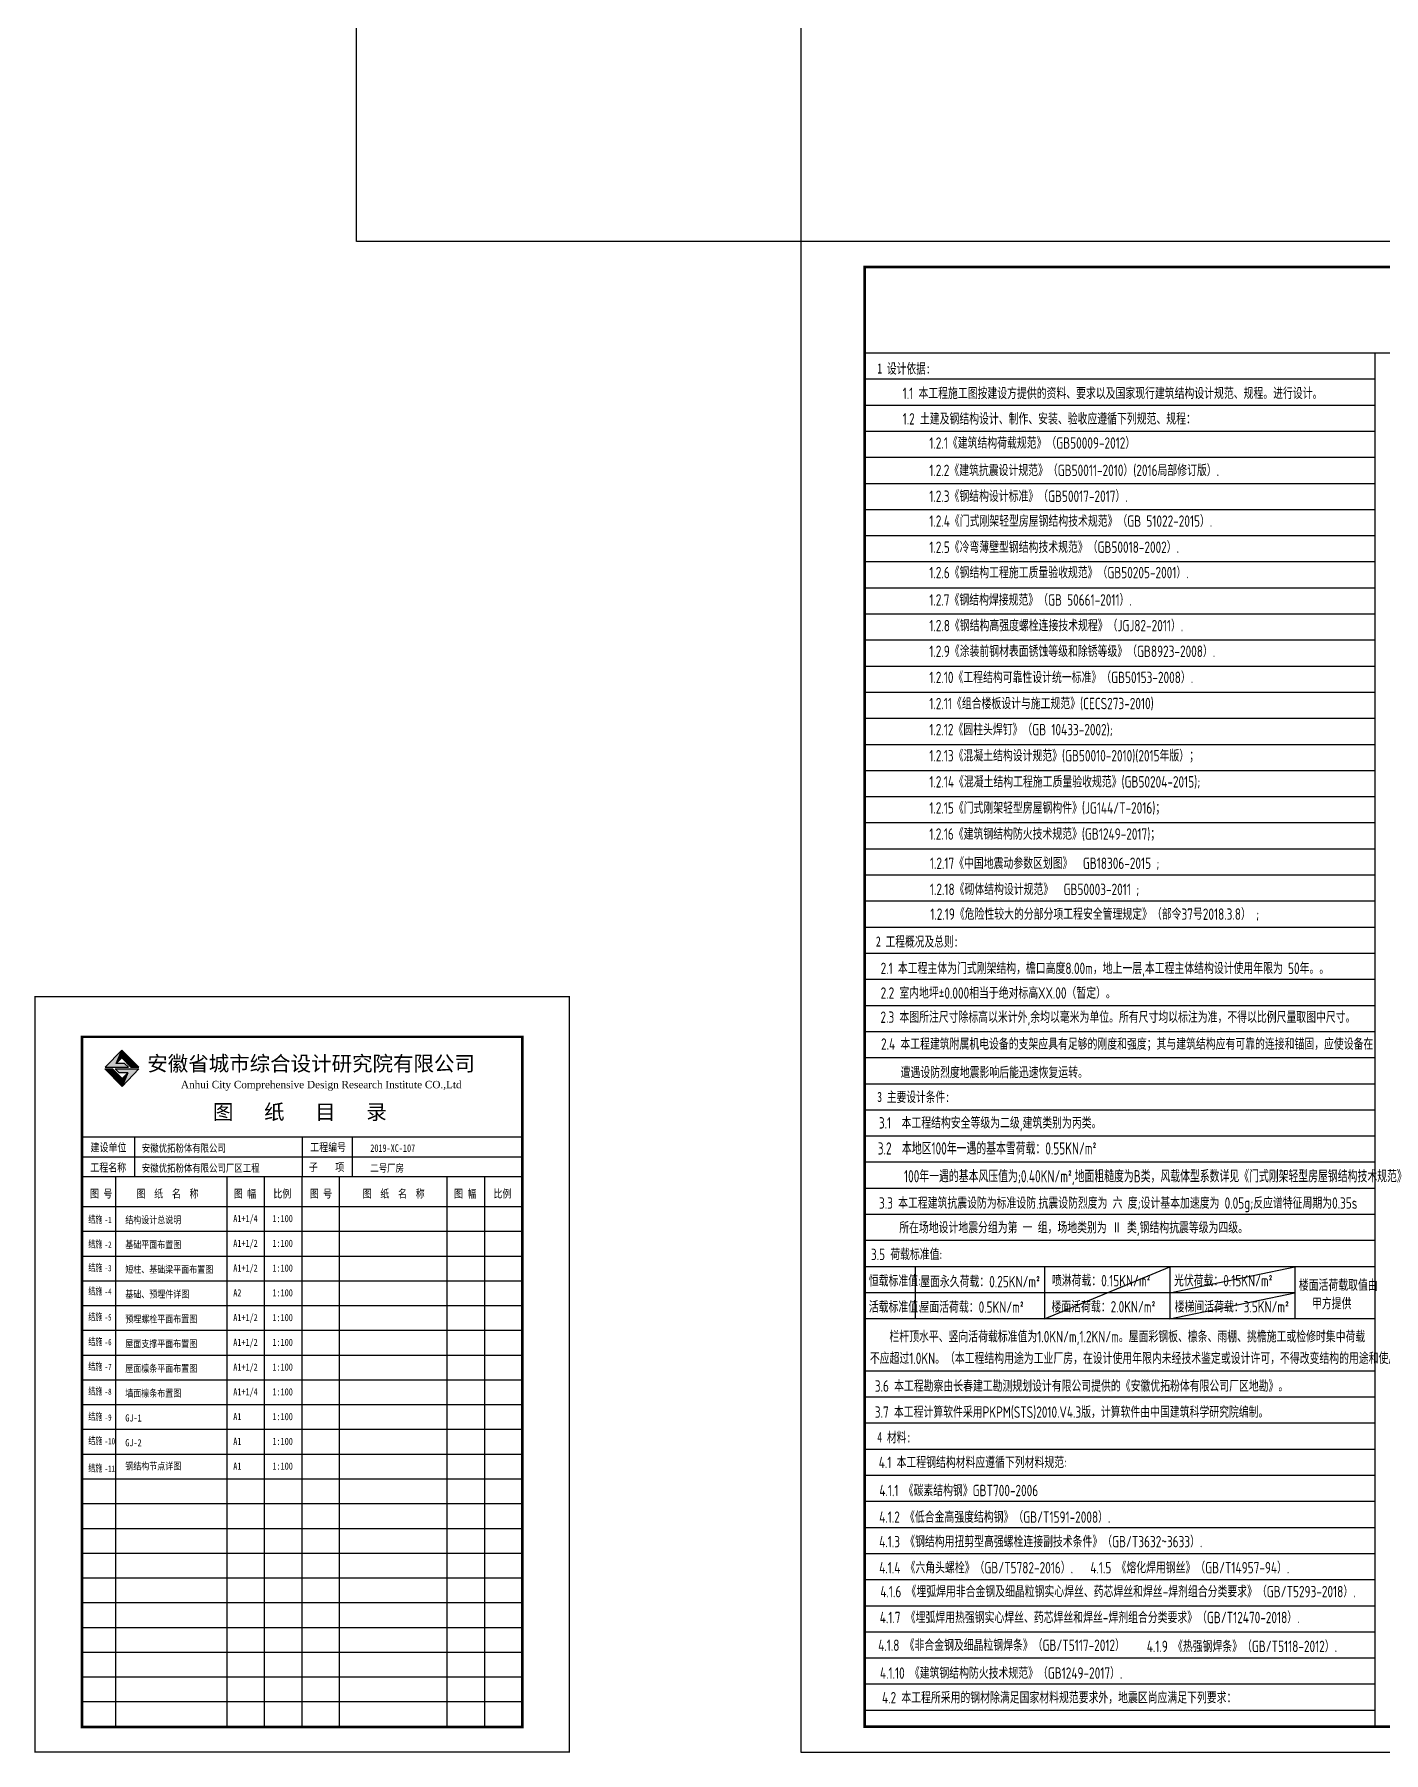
# Model space of a CAD drawing. Extents: x -17471 to 313636, y -71590 to 757901.
# Drawn here: x 157401 to 210439, y -25 to 67546 of the extents above; entities that cross this region are included whole.
import ezdxf

# ---------------------------------------------------------------- set-up
doc = ezdxf.new("R2010")
doc.units = 0
doc.header["$LTSCALE"] = 1000
doc.header["$MEASUREMENT"] = 0
for name, color, linetype in [('A_DE_DETAIL_3', 144, 'Continuous'), ('F辅助线', 40, 'Continuous'), ('layer 1', 7, 'Continuous'), ('PUB_TEXT', 7, 'Continuous'), ('PUB_TITLE', 4, 'Continuous'), ('T图框', 7, 'Continuous')]:
    doc.layers.add(name, color=color, linetype=linetype)
doc.layers.add('W文字', color=7, linetype='Continuous', lineweight=13)
doc.styles.add('-宋体', font='', dxfattribs={"width": 0.8})
doc.styles.add('_HZDX', font='', dxfattribs={"width": 0.8})
doc.styles.add('_SIMPLEX9', font='', dxfattribs={"width": 0.675})
doc.styles.add('GHF', font='times.ttf')
doc.styles.add('宋体', font='')
doc.styles.add('探索者', font='tssdeng.shx', dxfattribs={"width": 0.7, "bigfont": 'tssdchn.shx'})
doc.styles.add('黑体', font='simhei.ttf', dxfattribs={"width": 0.6, "height": 4.3})
doc.styles.get('-宋体').set_extended_font_data('SimSun')
doc.styles.get('_HZDX').set_extended_font_data('SimSun')
doc.styles.get('_SIMPLEX9').set_extended_font_data('SimSun')
doc.styles.get('宋体').set_extended_font_data('SimSun')
pattern_1 = [(0, (-2019117.7415, 904279.442), (3.75, 7.5), [0, -7.5])]

msp = doc.modelspace()

# ---------------------------------------------------------------- hatches: boundary and pattern name
msp.add_hatch(color=1).paths.add_polyline_path([(160611.4, 27074.7), (160839.1, 27602.8), (160182.7, 26928.2), (161096.6, 26928.2), (160945, 27074.7)])
at = {"layer": 'A_DE_DETAIL_3'}
for color, points in [(41, [(161197.7, 26925.4), (161507.1, 26925.4), (160839.1, 27602.8)]), (41, [(160478.7, 26860.3), (160175.2, 26860.3), (160848, 26176.9)]), (1, [(160583.3, 26862.3), (160732.5, 26705.7), (161070.6, 26705.7), (160848, 26176.9), (161507.6, 26862.3)])]:
    msp.add_hatch(color=color, dxfattribs=at).paths.add_polyline_path(points)
at = {"layer": 'PUB_TEXT'}
h = msp.add_hatch(dxfattribs=at)
h.set_pattern_fill('松散材料', color=256, scale=4, style=0)
h.set_pattern_definition(pattern_1)
h.paths.add_polyline_path([(160839.1, 27292.2), (160839.1, 27602.8), (160611.4, 27074.7)])
h = msp.add_hatch(dxfattribs=at)
h.set_pattern_fill('松散材料', color=256, scale=4, style=0)
h.set_pattern_definition(pattern_1)
h.paths.add_polyline_path([(161197.7, 26925.4), (160839.1, 27602.8), (160839.1, 27292.2)])
h = msp.add_hatch(dxfattribs=at)
h.set_pattern_fill('松散材料', color=256, scale=4, style=0)
h.set_pattern_definition(pattern_1)
h.paths.add_polyline_path([(160478.7, 26860.3), (160848, 26176.9), (160848, 26491.9)])
h.paths.add_polyline_path([(160848, 26176.9), (161070.6, 26705.7), (160848, 26491.9)])

# ---------------------------------------------------------------- linework, layer by layer
for p, q in [((160611.4, 27074.7), (160839.1, 27602.8)), ((160839.1, 27602.8), (161197.7, 26925.4)), ((160848, 26176.9), (160175.2, 26860.3)), ((160175.2, 26860.3), (160478.7, 26860.3)), ((160478.7, 26860.3), (160848, 26176.9)), ((160583.3, 26862.3), (161507.6, 26862.3)), ((160732.5, 26705.7), (160583.3, 26862.3)), ((161070.6, 26705.7), (160732.5, 26705.7)), ((161507.6, 26862.3), (160848, 26176.9)), ((161070.6, 26705.7), (160848, 26176.9)), ((197111.9, 17031.7), (202031.1, 19084.5)), ((202031.1, 18058.1), (206953.5, 19084.5)), ((202031.1, 17031.7), (206953.5, 18058.1))]:
    msp.add_line(p, q)
msp.add_lwpolyline([(187535.9, 59400), (170064.7, 59400), (170064.7, 71590.1), (187535.9, 71590.1)], close=True)
at = {"layer": 'F辅助线', "color": 67, "linetype": 'Continuous'}
for p, q in [((255132.2, 55008.2), (189994.5, 55008.2)), ((210101.1, 1000), (210101.1, 55008.2)), ((210101.1, 53981.8), (189994.5, 53981.8)), ((210101.1, 52955.4), (189994.5, 52955.4)), ((210101.1, 51929), (189994.5, 51929)), ((210101.1, 50902.6), (189994.5, 50902.6)), ((210101.1, 49876.2), (189994.5, 49876.2)), ((210101.1, 48849.8), (189994.5, 48849.8)), ((210101.1, 47823.4), (189994.5, 47823.4)), ((210101.1, 46797), (189994.5, 46797)), ((210101.1, 45770.6), (189994.5, 45770.6)), ((210101.1, 44744.2), (189994.5, 44744.2)), ((210101.1, 43717.8), (189994.5, 43717.8)), ((210101.1, 42691.5), (189994.5, 42691.5)), ((210101.1, 41665.1), (189994.5, 41665.1)), ((210101.1, 40638.7), (189994.5, 40638.7)), ((210101.1, 39612.3), (189994.5, 39612.3)), ((210101.1, 38585.9), (189994.5, 38585.9)), ((210101.1, 37559.5), (189994.5, 37559.5)), ((210101.1, 36533.1), (189994.5, 36533.1)), ((210101.1, 35506.7), (189994.5, 35506.7)), ((210101.1, 34480.3), (189994.5, 34480.3)), ((210101.1, 33453.9), (189994.5, 33453.9)), ((210101.1, 32427.5), (189994.5, 32427.5)), ((210101.1, 31401.2), (189994.5, 31401.2)), ((210101.1, 30374.8), (189994.5, 30374.8)), ((210101.1, 29348.4), (189994.5, 29348.4)), ((210101.1, 28322), (189994.5, 28322)), ((210101.1, 27295.6), (189994.5, 27295.6)), ((210101.1, 26269.2), (189994.5, 26269.2)), ((210101.1, 25242.8), (190035.9, 25242.8)), ((210101.1, 24216.4), (190035.9, 24216.4)), ((210101.1, 23190), (189994.5, 23190)), ((210101.1, 22163.6), (189994.5, 22163.6)), ((210101.1, 21137.2), (189994.5, 21137.2)), ((210101.1, 20110.9), (189994.5, 20110.9)), ((210101.1, 19084.5), (189994.5, 19084.5)), ((192024.1, 19084.5), (192024.1, 17031.7)), ((197111.9, 19084.5), (197111.9, 17031.7)), ((202031.1, 19084.5), (202031.1, 17031.7)), ((206953.5, 19084.5), (206953.5, 17031.7)), ((206953.5, 18058.1), (189994.5, 18058.1)), ((206953.5, 18058.1), (189994.5, 18058.1)), ((210101.1, 17031.7), (189994.5, 17031.7)), ((210101.1, 14978.9), (189994.5, 14978.9)), ((210101.1, 13952.5), (189994.5, 13952.5)), ((210101.1, 12926.1), (189994.5, 12926.1)), ((210101.1, 11899.7), (189994.5, 11899.7)), ((210101.1, 10873.3), (189994.5, 10873.3)), ((210101.1, 9846.9), (189994.5, 9846.9)), ((210101.1, 8820.6), (189994.5, 8820.6)), ((210101.1, 7794.2), (189994.5, 7794.2)), ((210101.1, 6767.8), (189994.5, 6767.8)), ((210101.1, 6767.8), (189994.5, 6767.8)), ((210101.1, 5741.4), (189994.5, 5741.4)), ((210101.1, 4715), (189994.5, 4715)), ((210101.1, 4715), (189994.5, 4715)), ((210101.1, 3688.6), (189994.5, 3688.6)), ((210101.1, 2662.2), (189994.5, 2662.2)), ((210101.1, 1635.8), (189994.5, 1635.8))]:
    msp.add_line(p, q, dxfattribs=at)
at = {"layer": 'PUB_TEXT'}
for p, q in [((160848, 26491.9), (160478.7, 26860.3)), ((160848, 26491.9), (161070.6, 26705.7)), ((160848, 26176.9), (160848, 26491.9))]:
    msp.add_line(p, q, dxfattribs=at)
at = {"layer": 'PUB_TEXT', "color": 11}
for p, q in [((159271.7, 24192.7), (176580.3, 24192.7)), ((161337, 24167.9), (161337, 22619.2)), ((167926, 24192.7), (167926, 22619.2)), ((169892.9, 24192.7), (169892.9, 22619.2)), ((159271.7, 23406), (176580.3, 23406)), ((176580.3, 22619.2), (159271.7, 22619.2)), ((160607.1, 993.3), (160607.1, 22619.2)), ((164975.7, 993.3), (164975.7, 22619.2)), ((166450.9, 993.3), (166450.9, 22619.2)), ((167926, 993.3), (167926, 22619.2)), ((169401.2, 993.3), (169401.2, 22619.2)), ((173630, 993.3), (173630, 22619.2)), ((175105.2, 993.3), (175105.2, 22619.2)), ((176580.3, 21439.1), (159271.7, 21439.1)), ((176580.3, 21439.1), (159271.7, 21439.1)), ((176580.3, 20465.5), (159271.7, 20465.5)), ((176580.3, 19491.9), (159271.7, 19491.9)), ((176580.3, 18518.2), (159271.7, 18518.2)), ((176580.3, 17544.6), (159271.7, 17544.6)), ((176580.3, 16571), (159271.7, 16571)), ((176580.3, 15597.4), (159271.7, 15597.4)), ((176580.3, 14623.8), (159271.7, 14623.8)), ((176580.3, 13650.2), (159271.7, 13650.2)), ((176580.3, 12676.6), (159271.7, 12676.6)), ((176580.3, 11703), (159271.7, 11703)), ((176580.3, 10729.4), (159271.7, 10729.4)), ((176580.3, 9755.8), (159271.7, 9755.8)), ((176580.3, 8782.2), (159271.7, 8782.2)), ((176580.3, 7808.5), (159271.7, 7808.5)), ((176580.3, 6834.9), (159271.7, 6834.9)), ((176580.3, 5861.3), (159271.7, 5861.3)), ((176580.3, 4887.7), (159271.7, 4887.7)), ((176580.3, 3914.1), (159271.7, 3914.1)), ((176580.3, 2940.5), (159271.7, 2940.5)), ((176580.3, 1966.9), (159271.7, 1966.9)), ((176580.3, 993.3), (159271.7, 993.3)), ((176580.3, 993.3), (159271.7, 993.3))]:
    msp.add_line(p, q, dxfattribs=at)
at = {"layer": 'PUB_TEXT', "color": 2, "const_width": 49.2}
msp.add_lwpolyline([(157426, 29700), (178426, 29700), (178426, 0), (157426, 0)], close=True, dxfattribs=at)
at = {"layer": 'PUB_TEXT', "color": 11, "const_width": 98.3}
msp.add_lwpolyline([(159271.7, 983.4), (159271.7, 28126.5), (176580.3, 28126.5), (176580.3, 983.4)], close=True, dxfattribs=at)
at = {"layer": 'PUB_TEXT'}
for points in [[(160945, 27074.7), (160611.4, 27074.7), (160839.1, 27292.2), (161197.7, 26925.4), (161507.1, 26925.4), (160839.1, 27602.8), (160182.7, 26928.2), (161096.6, 26928.2), (160945, 27074.7)], [(160839.1, 27602.8), (160839.1, 27292.2)]]:
    msp.add_lwpolyline(points, dxfattribs=at)
at = {"layer": 'PUB_TITLE'}
msp.add_lwpolyline([(187535.9, 0), (292635.9, 0), (292635.9, 59400), (187535.9, 59400)], close=True, dxfattribs=at)
at = {"layer": 'PUB_TITLE', "const_width": 100}
msp.add_lwpolyline([(190035.9, 1000), (291635.9, 1000), (291635.9, 58400), (190035.9, 58400)], close=True, dxfattribs=at)
at = {"layer": 'PUB_TITLE', "color": 6, "const_width": 50}
msp.add_lwpolyline([(255132.2, 58400), (190035.9, 58400), (190035.9, 1000), (255132.2, 1000)], close=True, dxfattribs=at)

# ---------------------------------------------------------------- texts
at = {"layer": 'layer 1', "style": '_HZDX', "width": 0.8}
for s, height, p in [('安徽优拓粉体有限公司', 295.03, (161625.7, 23599.9)), ('2019-XC-107', 295.033, (170605, 23601.2, -220.1)), ('安徽优拓粉体有限公司厂区工程', 295.033, (161626.6, 22814.5, -220.1)), ('二号厂房', 295.03, (170605, 22814.5, -220.1))]:
    msp.add_text(s, height=height, dxfattribs=at).set_placement(p)
at = {"layer": 'PUB_TEXT', "color": 11}
for s, height, style, p in [('安徽省城市综合设计研究院有限公司', 590.066, '宋体', (161839.7, 26779.7)), ('Anhui City Comprehensive Design Research Institute CO.,Ltd', 291.563, 'GHF', (163162.8, 26101.6)), ('图   纸   目   录', 590.066, '宋体', (164420.1, 24875.1))]:
    msp.add_text(s, height=height, dxfattribs=dict(at, style=style)).set_placement(p)
at = {"layer": 'PUB_TEXT', "color": 11, "style": '-宋体', "width": 0.8}
for s, height, p in [('建设单位', 314.7, (159610.4, 23618.4)), ('工程编号', 314.7, (168244.1, 23624.2)), ('工程名称', 314.7, (159600.1, 22825)), ('子    项', 314.7, (168191.2, 22840.3)), ('图 号', 314.7, (159590.9, 21799.3)), ('   图  纸  名  称', 314.702, (160903.6, 21799.3)), ('图 幅', 314.7, (165243.3, 21799.3)), ('比例', 314.7, (166794.9, 21799.3)), ('图 号', 314.7, (168228.6, 21799.3)), ('   图  纸  名  称', 314.702, (169792.5, 21799.3)), ('图 幅', 314.7, (173897.7, 21799.3)), ('比例', 314.7, (175449.2, 21799.3))]:
    msp.add_text(s, height=height, dxfattribs=at).set_placement(p)
at = {"layer": 'PUB_TEXT'}
for s, height, style, width, p in [('结施', 280.28, '宋体', 0.7, (159521.8, 20809.8)), ('-1', 246.65, '_SIMPLEX9', 0.675, (160165.1, 20804.3)), ('结构设计总说明', 280.28, '_HZDX', 0.8, (160976.4, 20785.7)), ('A1+1/4', 280.28, '_HZDX', 0.8, (165219.5, 20838.7)), ('1:100', 280.28, '_HZDX', 0.8, (166760.5, 20838.7)), ('结施', 280.28, '宋体', 0.7, (159521.8, 19836.2)), ('-2', 246.65, '_SIMPLEX9', 0.675, (160165.1, 19830.6)), ('基础平面布置图', 280.28, '_HZDX', 0.8, (160976.4, 19812.1)), ('A1+1/2', 280.28, '_HZDX', 0.8, (165219.5, 19865.1)), ('1:100', 280.28, '_HZDX', 0.8, (166760.5, 19865.1)), ('结施', 280.28, '宋体', 0.7, (159521.8, 18911.3)), ('-3', 246.65, '_SIMPLEX9', 0.675, (160165.1, 18905.7)), ('短柱、基础梁平面布置图', 280.281, '_HZDX', 0.8, (160976.4, 18838.5)), ('A1+1/2', 280.28, '_HZDX', 0.8, (165219.5, 18891.5)), ('1:100', 280.28, '_HZDX', 0.8, (166760.5, 18891.5)), ('结施', 280.28, '宋体', 0.7, (159521.8, 17986.4)), ('-4', 246.65, '_SIMPLEX9', 0.675, (160165.1, 17980.8)), ('基础、预埋件详图', 280.28, '_HZDX', 0.8, (160976.4, 17864.9)), ('A2', 280.28, '_HZDX', 0.8, (165219.5, 17917.9)), ('1:100', 280.28, '_HZDX', 0.8, (166760.5, 17917.9)), ('结施', 280.28, '宋体', 0.7, (159521.8, 16973.2)), ('-5', 246.65, '_SIMPLEX9', 0.675, (160165.1, 16967.6)), ('预埋螺栓平面布置图', 280.28, '_HZDX', 0.8, (160976.4, 16891.3)), ('A1+1/2', 280.28, '_HZDX', 0.8, (165219.5, 16944.3)), ('1:100', 280.28, '_HZDX', 0.8, (166760.5, 16944.3)), ('结施', 280.28, '宋体', 0.7, (159521.8, 15999.6)), ('-6', 246.65, '_SIMPLEX9', 0.675, (160165.1, 15994)), ('屋面支撑平面布置图', 280.28, '_HZDX', 0.8, (160976.4, 15917.7)), ('A1+1/2', 280.28, '_HZDX', 0.8, (165219.5, 15970.7)), ('1:100', 280.28, '_HZDX', 0.8, (166760.5, 15970.7)), ('结施', 280.28, '宋体', 0.7, (159521.8, 15025.9)), ('-7', 246.65, '_SIMPLEX9', 0.675, (160165.1, 15020.4)), ('屋面檩条平面布置图', 280.28, '_HZDX', 0.8, (160976.4, 14944.1)), ('A1+1/2', 280.28, '_HZDX', 0.8, (165219.5, 14997.1)), ('1:100', 280.28, '_HZDX', 0.8, (166760.5, 14997.1)), ('结施', 280.28, '宋体', 0.7, (159521.8, 14052.3)), ('-8', 246.65, '_SIMPLEX9', 0.675, (160165.1, 14046.8)), ('墙面檩条布置图', 280.28, '_HZDX', 0.8, (160976.4, 13970.5)), ('A1+1/4', 280.28, '_HZDX', 0.8, (165219.5, 14023.4)), ('1:100', 280.28, '_HZDX', 0.8, (166760.5, 14023.4)), ('结施', 280.28, '宋体', 0.7, (159521.8, 13055.1)), ('-9', 246.65, '_SIMPLEX9', 0.675, (160165.1, 13033.9)), ('GJ-1', 280.28, '_HZDX', 0.8, (160976.4, 12996.8)), ('A1', 280.28, '_HZDX', 0.8, (165219.5, 13049.8)), ('1:100', 280.28, '_HZDX', 0.8, (166760.5, 13049.8)), ('结施', 280.28, '宋体', 0.7, (159521.8, 12105.1)), ('-10', 246.65, '_SIMPLEX9', 0.675, (160165.1, 12099.5)), ('GJ-2', 280.28, '_HZDX', 0.8, (160976.4, 12023.2)), ('A1', 280.28, '_HZDX', 0.8, (165219.5, 12076.2)), ('1:100', 280.28, '_HZDX', 0.8, (166760.5, 12076.2)), ('结施', 280.28, '宋体', 0.7, (159521.8, 11028.2)), ('-11', 246.65, '_SIMPLEX9', 0.675, (160165.1, 11022.7)), ('钢结构节点详图', 280.28, '_HZDX', 0.8, (160976.4, 11102.3)), ('A1', 280.28, '_HZDX', 0.8, (165219.5, 11102.6)), ('1:100', 280.28, '_HZDX', 0.8, (166760.5, 11102.6))]:
    msp.add_text(s, height=height, dxfattribs=dict(at, style=style, width=width)).set_placement(p)
at = {"layer": 'T图框', "style": '探索者', "width": 0.75}
msp.add_text('1.2 土建及钢结构设计、制作、安装、验收应遵循下列规范、规程：', height=449.046, dxfattribs=at).set_placement((191533.4, 52202.1))
at = {"layer": 'W文字', "color": 6, "style": '黑体', "width": 0.7}
for s, p in [('1 设计依据:', (190535.2, 54208.6)), ('2 工程概况及总则:', (190482.1, 31675.5)), ('3 主要设计条件:', (190532, 25563.2)), ('4 材料:', (190535.2, 12176.8))]:
    msp.add_text(s, height=400, dxfattribs=at).set_placement(p)
at = {"layer": 'W文字', "style": '探索者', "width": 0.75}
for s, height, p in [('1.1 本工程施工图按建设方提供的资料、要求以及国家现行建筑结构设计规范、规程。进行设计。', 449.046, (191533.4, 53204.4)), ('1.2.1《建筑结构荷载规范》（GB50009-2012）', 449.046, (192580.4, 51250.4)), ('1.2.2《建筑抗震设计规范》（GB50011-2010）(2016局部修订版）.', 449.046, (192580.4, 50175.5)), ('1.2.3《钢结构设计标准》（GB50017-2017）.', 449.046, (192580.4, 49158.3)), ('1.2.4《门式刚架轻型房屋钢结构技术规范》（GB 51022-2015）.', 449.046, (192580.4, 48180.4)), ('1.2.5《冷弯薄壁型钢结构技术规范》（GB50018-2002）.', 449.046, (192580.4, 47154)), ('1.2.6《钢结构工程施工质量验收规范》（GB50205-2001）.', 449.046, (192580.4, 46155.4)), ('1.2.7《钢结构焊接规范》（GB 50661-2011）.', 449.046, (192580.4, 45080.5)), ('1.2.8《钢结构高强度螺栓连接技术规程》（JGJ82-2011）.', 449.046, (192580.4, 44071.6)), ('1.2.9《涂装前钢材表面锈蚀等级和除锈等级》（GB8923-2008）.', 449.046, (192580.4, 43059.4)), ('1.2.10《工程结构可靠性设计统一标准》（GB50153-2008）.', 449.046, (192580.4, 42033)), ('1.2.11《组合楼板设计与施工规范》(CECS273-2010)', 449.046, (192580.4, 41006.6)), ('1.2.12《圆柱头焊钉》（GB 10433-2002);', 449.046, (192580.4, 39980.2)), ('1.2.13《混凝土结构设计规范》(GB50010-2010)(2015年版）； ', 449.046, (192580.4, 38953.9)), ('1.2.14《混凝土结构工程施工质量验收规范》(GB50204-2015);', 449.046, (192580.4, 37927.5)), ('1.2.15《门式刚架轻型房屋钢构件》(JG144/T-2016)；', 449.046, (192580.4, 36901.1)), ('1.2.16《建筑钢结构防火技术规范》(GB1249-2017)；', 449.046, (192580.4, 35874.7)), ('1.2.17《中国地震动参数区划图》  GB18306-2015 ;', 449.046, (192603.9, 34725.2)), ('1.2.18《砌体结构设计规范》  GB50003-2011 ;', 449.046, (192603.9, 33698.8)), ('1.2.19《危险性较大的分部分项工程安全管理规定》（部令37号2018.3.8） ;', 449.046, (192618.1, 32724.2)), ('2.3 本图所注尺寸除标高以米计外,余均以毫米为单位。所有尺寸均以标注为准，不得以比例尺量取图中尺寸。', 449.046, (190661.1, 28673.2)), ('2.4 本工程建筑附属机电设备的支架应具有足够的刚度和强度；其与建筑结构应有可靠的连接和锚固，应使设备在', 449.046, (190683, 27616)), ('遭遇设防烈度地震影响后能迅速恢复运转。', 449.046, (191454.9, 26497.8)), ('3.1  本工程结构安全等级为二级,建筑类别为丙类。', 449.046, (190599.3, 24515.3)), ('3.5 荷载标准值:', 449.05, (190285.6, 19343.5)), ('恒载标准值:', 449.05, (190202.1, 18304.8)), ('喷淋荷载：0.15KN/m²   ', 449.046, (197400.8, 18310)), ('光伏荷载：0.15KN/m²   ', 449.046, (202198.8, 18310)), ('楼面活荷载取值由', 449.05, (207106, 18133.2)), ('活载标准值:', 449.05, (190202.1, 17278.5)), ('楼梯间活荷载：3.5KN/m²   ', 449.046, (202225.3, 17283.6)), ('甲方提供', 449.05, (207624.6, 17407.4)), ('栏杆顶水平、竖向活荷载标准值为1.0KN/m,1.2KN/m。屋面彩钢板、檩条、雨棚、挑檐施工或检修时集中荷载', 449.046, (191014, 16109.4)), ('不应超过1.0KN。（本工程结构用途为工业厂房，在设计使用年限内未经技术鉴定或设计许可，不得改变结构的用途和使用环境。）', 449.046, (190243.5, 15257.5)), ('3.7 本工程计算软件采用PKPM(STS)2010.V4.3版，计算软件由中国建筑科学研究院编制。', 449.046, (190439.7, 13141.8)), ('4.1 本工程钢结构材料应遵循下列材料规范:', 449.046, (190592.5, 11163.5)), ('4.1.1 《碳素结构钢》GBT700-2006', 449.046, (190617, 10059.5)), ('4.1.2 《低合金高强度结构钢》（GB/T1591-2008）.', 449.046, (190610.1, 9012.8)), ('4.1.3 《钢结构用扭剪型高强螺栓连接副技术条件》（GB/T3632~3633）.', 449.046, (190610.1, 8049.7)), ('4.1.4 《六角头螺栓》（GB/T5782-2016）.', 449.046, (190610.1, 7023.3)), ('4.1.5 《熔化焊用钢丝》（GB/T14957-94）.', 449.046, (198910.4, 7023.3)), ('4.1.6 《埋弧焊用非合金钢及细晶粒钢实心焊丝、药芯焊丝和焊丝-焊剂组合分类要求》（GB/T5293-2018）.', 449.046, (190656, 6083.6)), ('4.1.7 《埋弧焊用热强钢实心焊丝、药芯焊丝和焊丝-焊剂组合分类要求》（GB/T12470-2018）.', 449.046, (190634.2, 5064.8)), ('4.1.8 《非合金钢及细晶粒钢焊条》（GB/T5117-2012）', 449.046, (190571.3, 3973.8)), ('4.1.9 《热强钢焊条》（GB/T5118-2012）.', 449.046, (201128.6, 3928.8)), ('4.1.10 《建筑钢结构防火技术规范》（GB1249-2017）.', 449.046, (190639.3, 2880)), ('4.2 本工程所采用的钢材除满足国家材料规范要求外，地震区尚应满足下列要求：', 449.046, (190721.8, 1912.1))]:
    msp.add_text(s, height=height, dxfattribs=at).set_placement(p)
at = {"layer": 'W文字', "color": 1, "style": '探索者'}
for s, height, width, p in [('2.1 本工程主体为门式刚架结构，檐口高度8.00m，地上一层,本工程主体结构设计使用年限为 50年。。', 449.046, 0.75, (190666.1, 30593)), ('2.2 室内地坪±0.000相当于绝对标高XX.00（暂定）。', 449.046, 0.75, (190666.1, 29622.1)), ('3.2  本地区100年一遇的基本雪荷载：0.55KN/m² ', 481.121, 0.7, (190556, 23494.2)), ('100年一遇的基本风压值为;0.40KN/m²,地面粗糙度为B类，风载体型系数详见《门式刚架轻型房屋钢结构技术规范》', 481.121, 0.7, (191586.6, 22401)), ('3.3 本工程建筑抗震设防为标准设防.抗震设防烈度为 六 度;设计基本加速度为 0.05g;反应谱特征周期为0.35s', 449.046, 0.75, (190603.9, 21363.6)), ('所在场地设计地震分组为第 一 组，场地类别为 Ⅱ 类,钢结构抗震等级为四级。', 449.046, 0.75, (191398.7, 20397.2)), ('屋面永久荷载：0.25KN/m²   ', 449.046, 0.75, (192223.8, 18273.1)), ('屋面活荷载：0.5KN/m²', 449.046, 0.75, (192194.5, 17270.5)), ('楼面活荷载：2.0KN/m²   ', 449.046, 0.75, (197383.3, 17283.6)), ('3.6 本工程勘察由长春建工勘测规划设计有限公司提供的《安徽优拓粉体有限公司厂区地勘》。', 449.046, 0.75, (190439.7, 14168.2))]:
    msp.add_text(s, height=height, dxfattribs=dict(at, width=width)).set_placement(p)

doc.saveas('drawing.dxf')
